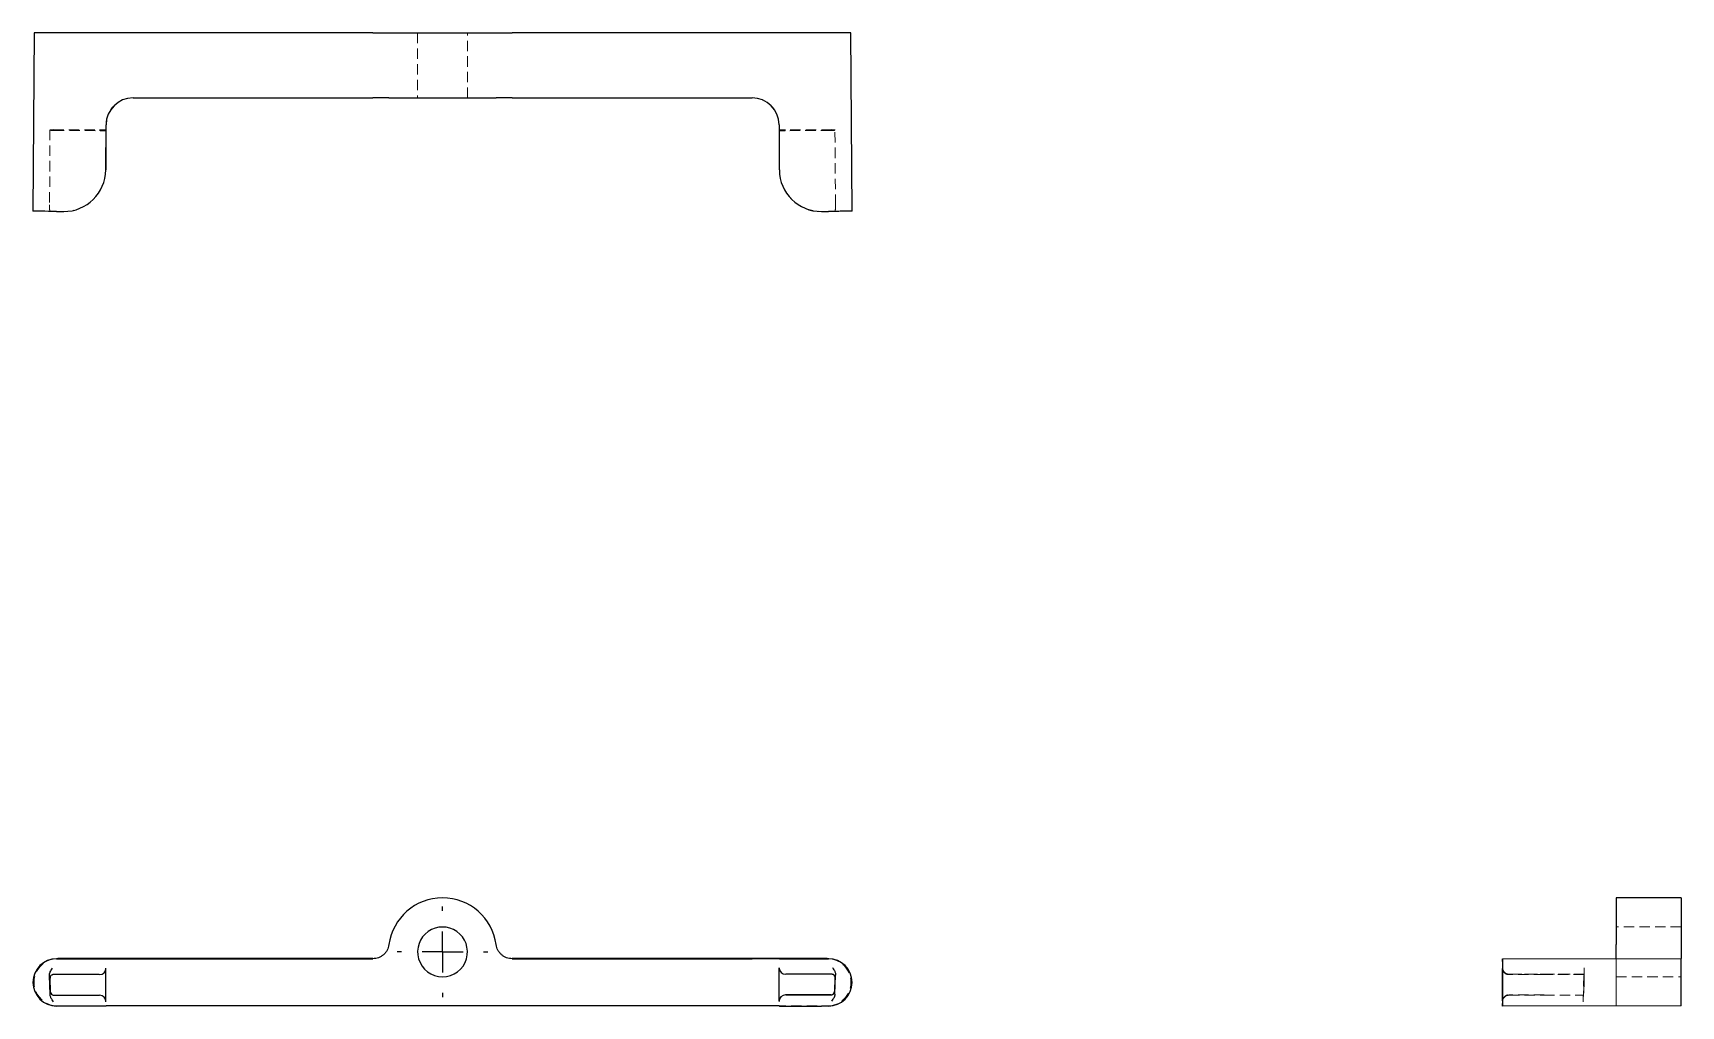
# Model space of a CAD drawing. Header units: millimetres. Extents: x 33 to 234, y 50 to 169.
import ezdxf

# ---------------------------------------------------------------- set-up
doc = ezdxf.new("R2010")
doc.units = ezdxf.units.MM
doc.linetypes.add('HIDDEN', pattern=[1.905, 1.27, -0.635])
doc.layers.add('10', color=7, linetype='Continuous')

# ---------------------------------------------------------------- blocks, each defined once
blk = doc.blocks.new('SW_CENTERMARKSYMBOL_0')
at = {"layer": '10', "color": 0}
for p, q in [((0, 5), (0, 5.54)), ((0, 0), (0, 2.5)), ((-5, 0), (-5.54, 0)), ((0, 0), (-2.5, 0)), ((0, 0), (0, -2.5)), ((0, 0), (2.5, 0)), ((5, 0), (5.54, 0)), ((0, -5), (0, -5.54))]:
    blk.add_line(p, q, dxfattribs=at)

msp = doc.modelspace()

# ---------------------------------------------------------------- linework, layer by layer
at = {"color": 7, "linetype": 'Continuous', "lineweight": 25}
for p, q in [((33.14, 169.2), (33, 147.43)), ((36.03, 169.2), (33.14, 169.2)), ((74.49, 169.2), (36.03, 169.2)), ((76.46, 169.2), (89.54, 169.2)), ((129.97, 169.2), (91.51, 169.2)), ((132.86, 169.2), (129.97, 169.2)), ((133, 147.43), (132.86, 169.2)), ((45.22, 161.27), (74.49, 161.27)), ((91.51, 161.27), (120.78, 161.27)), ((41.88, 152.47), (41.92, 157.99)), ((41.91, 157.23), (41.88, 152.47)), ((124.08, 157.99), (124.11, 152.47)), ((35.89, 147.41), (36.75, 147.4)), ((129.25, 147.4), (130.11, 147.41)), ((234.2, 63.61), (226.27, 63.61)), ((234.2, 63.61), (234.2, 57.89)), ((36.03, 56.18), (35.89, 56.17)), ((35.89, 56.17), (36.75, 56.17)), ((74.49, 56.18), (36.03, 56.18)), ((41.88, 56.17), (41.92, 56.17)), ((41.91, 50.92), (41.91, 55.02)), ((45.22, 56.17), (74.49, 56.17)), ((129.97, 56.18), (91.51, 56.18)), ((91.51, 56.17), (120.78, 56.17)), ((124.08, 56.17), (124.11, 56.17)), ((124.09, 50.97), (124.08, 55.07)), ((129.25, 56.17), (130.11, 56.17)), ((130.15, 56.17), (130.01, 56.17)), ((212.4, 56.17), (212.4, 55.02)), ((212.4, 56.17), (212.4, 55.07)), ((212.4, 56.17), (212.41, 56.17)), ((212.4, 56.17), (212.4, 56.17)), ((212.4, 55.07), (212.4, 55.03)), ((212.4, 55.02), (212.42, 54.86)), ((212.41, 56.17), (234.2, 56.18)), ((212.41, 55.07), (212.41, 55.02)), ((234.2, 50.4), (234.2, 56.18)), ((35.09, 51.79), (35.01, 54.12)), ((35.14, 52.1), (35.09, 53.82)), ((35.35, 54.22), (35.42, 54.24)), ((36.75, 54.23), (35.42, 54.23)), ((130.58, 54.28), (129.25, 54.28)), ((130.58, 54.28), (130.58, 54.31)), ((130.58, 54.3), (130.65, 54.28)), ((130.91, 53.87), (130.86, 52.16)), ((130.91, 51.85), (130.99, 54.18)), ((212.41, 51.85), (212.41, 54.18)), ((212.41, 51.79), (212.41, 54.12)), ((35.48, 51.72), (36.75, 51.72)), ((35.54, 51.72), (41.12, 51.72)), ((36.75, 50.39), (35.89, 50.39)), ((41.92, 50.4), (41.88, 50.39)), ((120.78, 50.4), (45.22, 50.4)), ((124.12, 50.39), (124.09, 50.4)), ((130.46, 51.77), (124.88, 51.77)), ((129.25, 51.77), (130.52, 51.77)), ((130.11, 50.39), (129.26, 50.39)), ((212.4, 50.98), (212.4, 50.39)), ((212.4, 50.94), (212.4, 50.92)), ((212.4, 50.92), (212.4, 50.39)), ((212.41, 50.39), (212.4, 50.39)), ((212.4, 50.39), (212.4, 50.39)), ((234.2, 50.4), (212.41, 50.39))]:
    msp.add_line(p, q, dxfattribs=at)
at = {"color": 7, "linetype": 'HIDDEN', "lineweight": 18}
for p, q in [((79.96, 169.2), (79.96, 161.27)), ((86.04, 161.27), (86.04, 169.2)), ((45.22, 161.27), (45.22, 161.27)), ((120.78, 161.27), (120.78, 161.27)), ((35.08, 157.38), (35.03, 148.21)), ((35.14, 157.31), (35.09, 157.37)), ((35.48, 157.39), (41.12, 157.35)), ((35.54, 157.3), (41.12, 157.26)), ((41.92, 157.99), (41.88, 152.47)), ((41.88, 152.47), (41.91, 157.37)), ((41.91, 157.23), (41.91, 157.37)), ((124.09, 157.23), (124.08, 157.37)), ((124.12, 152.47), (124.09, 157.99)), ((124.12, 152.47), (124.09, 157.23)), ((130.52, 157.39), (124.88, 157.35)), ((130.46, 157.3), (124.88, 157.26)), ((130.91, 157.38), (130.86, 157.31)), ((130.97, 148.21), (130.91, 157.38)), ((35.09, 147.41), (35.01, 147.41)), ((35.03, 148.21), (35.03, 147.97)), ((35.38, 147.41), (35.39, 147.43)), ((35.38, 147.41), (36.75, 147.4)), ((35.46, 147.41), (35.51, 147.43)), ((35.51, 147.43), (35.52, 147.41)), ((36.75, 147.4), (35.52, 147.41)), ((36.75, 147.4), (35.89, 147.41)), ((129.25, 147.4), (130.62, 147.41)), ((130.48, 147.41), (129.25, 147.4)), ((130.11, 147.41), (129.26, 147.4)), ((130.48, 147.41), (130.49, 147.43)), ((130.77, 147.41), (130.48, 147.41)), ((130.49, 147.43), (130.54, 147.41)), ((130.62, 147.41), (130.75, 147.41)), ((130.91, 147.41), (130.87, 147.41)), ((130.91, 147.41), (130.99, 147.41)), ((130.97, 148.21), (130.97, 148.21)), ((226.27, 56.18), (226.27, 60.05)), ((234.2, 60.05), (226.27, 60.05)), ((76.46, 57.89), (76.46, 57.89)), ((89.54, 57.89), (89.54, 57.89)), ((212.41, 54.96), (212.41, 55.02)), ((222.23, 50.97), (222.37, 55.07)), ((222.23, 50.92), (222.37, 55.02)), ((226.27, 50.4), (226.27, 56.17)), ((226.27, 56.17), (226.27, 56.17)), ((226.27, 56.17), (226.27, 50.4)), ((35.42, 54.23), (35.48, 54.23)), ((35.48, 54.23), (41.12, 54.23)), ((41.12, 54.23), (41.09, 54.23)), ((124.91, 54.28), (124.88, 54.28)), ((130.52, 54.28), (124.88, 54.28)), ((130.52, 54.28), (130.58, 54.28)), ((217.48, 54.23), (213.19, 54.23)), ((222.39, 54.28), (213.2, 54.28)), ((217.48, 54.28), (222.35, 54.28)), ((222.35, 54.23), (217.48, 54.23)), ((222.38, 53.87), (222.31, 52.16)), ((222.31, 52.1), (222.37, 53.82)), ((222.39, 54.28), (222.35, 54.28)), ((222.39, 54.23), (222.35, 54.23)), ((226.27, 53.96), (234.2, 53.96)), ((36.03, 50.4), (129.97, 50.4)), ((212.41, 50.92), (212.41, 51.01)), ((213.05, 51.76), (213.05, 51.76)), ((213.19, 51.72), (217.48, 51.72)), ((217.48, 51.72), (222.26, 51.72)), ((222.3, 51.77), (222.26, 51.77)), ((222.3, 51.72), (222.26, 51.72)), ((226.27, 50.4), (226.27, 50.4))]:
    msp.add_line(p, q, dxfattribs=at)
at = {"color": 7, "linetype": 'Continuous', "lineweight": 25, "flags": 128}
for points in [[(76.46, 161.27), (76.6, 161.27), (76.83, 161.27), (77.14, 161.27), (77.53, 161.27), (77.99, 161.27), (78.51, 161.27), (79.1, 161.27), (79.74, 161.27), (80.42, 161.27), (81.13, 161.27), (81.87, 161.27), (82.62, 161.27), (83.38, 161.27), (84.13, 161.27), (84.87, 161.27), (85.58, 161.27), (86.26, 161.27), (86.9, 161.27), (87.49, 161.27), (88.01, 161.27), (88.47, 161.27), (88.86, 161.27), (89.17, 161.27), (89.4, 161.27), (89.54, 161.27)], [(35.89, 147.41), (35.39, 147.41), (34.9, 147.41), (34.44, 147.42), (34.03, 147.42), (33.68, 147.42), (33.39, 147.42), (33.17, 147.42), (33.04, 147.43), (33, 147.43)], [(133, 147.43), (132.96, 147.43), (132.83, 147.43), (132.61, 147.42), (132.32, 147.42), (131.97, 147.42), (131.56, 147.42), (131.1, 147.41), (130.61, 147.41), (130.11, 147.41)], [(226.27, 63.61), (226.27, 63.59), (226.27, 63.51), (226.27, 63.34), (226.27, 63.08), (226.27, 62.74), (226.27, 62.33), (226.27, 61.85), (226.27, 61.3), (226.27, 60.7), (226.27, 60.05), (226.27, 59.36), (226.27, 58.63), (226.27, 57.89)], [(36.75, 56.17), (37.41, 56.17), (38.07, 56.17), (38.7, 56.17), (39.3, 56.17), (39.86, 56.17), (40.37, 56.17), (40.81, 56.17), (41.18, 56.17), (41.48, 56.17), (41.7, 56.17), (41.83, 56.17), (41.88, 56.17)], [(41.92, 56.17), (41.97, 56.17), (42.12, 56.17), (42.37, 56.17), (42.7, 56.17), (43.1, 56.17), (43.57, 56.17), (44.1, 56.17), (44.65, 56.17), (45.22, 56.17)], [(41.09, 54.23), (41.04, 54.23), (40.91, 54.23), (40.69, 54.23), (40.39, 54.23), (40.02, 54.23), (39.58, 54.23), (39.09, 54.23), (38.55, 54.23), (37.97, 54.23), (37.37, 54.23), (36.75, 54.23)], [(129.25, 54.28), (128.63, 54.28), (128.03, 54.28), (127.45, 54.28), (126.91, 54.28), (126.42, 54.28), (125.98, 54.28), (125.61, 54.28), (125.31, 54.28), (125.09, 54.28), (124.96, 54.28), (124.91, 54.28)], [(36.75, 51.72), (37.37, 51.72), (37.97, 51.72), (38.55, 51.72), (39.09, 51.72), (39.58, 51.72), (40.02, 51.72), (40.39, 51.72), (40.69, 51.72), (40.91, 51.72), (41.04, 51.72), (41.09, 51.72)], [(41.88, 50.39), (41.83, 50.39), (41.7, 50.39), (41.48, 50.39), (41.18, 50.39), (40.81, 50.39), (40.37, 50.39), (39.86, 50.39), (39.3, 50.39), (38.7, 50.39), (38.07, 50.39), (37.41, 50.39), (36.75, 50.39)], [(45.22, 50.4), (44.65, 50.4), (44.1, 50.4), (43.57, 50.4), (43.1, 50.4), (42.7, 50.4), (42.37, 50.4), (42.12, 50.4), (41.97, 50.4), (41.92, 50.4)], [(124.91, 51.77), (124.96, 51.77), (125.09, 51.77), (125.31, 51.77), (125.61, 51.77), (125.98, 51.77), (126.42, 51.77), (126.91, 51.77), (127.46, 51.77), (128.03, 51.77), (128.64, 51.77), (129.25, 51.77)]]:
    msp.add_lwpolyline(points, dxfattribs=at)
at = {"color": 7, "linetype": 'HIDDEN', "lineweight": 18, "flags": 128}
for points in [[(33, 147.43), (33.04, 147.43), (33.17, 147.43), (33.39, 147.42), (33.68, 147.42), (34.03, 147.42), (34.44, 147.42), (34.9, 147.41), (35.39, 147.41), (35.89, 147.41)], [(130.11, 147.41), (130.61, 147.41), (131.1, 147.41), (131.56, 147.42), (131.97, 147.42), (132.32, 147.42), (132.61, 147.42), (132.83, 147.43), (132.96, 147.43), (133, 147.43)], [(226.27, 56.18), (226.27, 55.68), (226.27, 55.23), (226.27, 54.83), (226.27, 54.5), (226.27, 54.24), (226.27, 54.06), (226.27, 53.97), (226.27, 53.97), (226.27, 54.06), (226.27, 54.24), (226.27, 54.5), (226.27, 54.83), (226.27, 55.23), (226.27, 55.68), (226.27, 56.18)], [(213.2, 54.28), (213.24, 54.28), (213.36, 54.28), (213.57, 54.28), (213.86, 54.28), (214.23, 54.28), (214.66, 54.28), (215.15, 54.28), (215.69, 54.28), (216.26, 54.28), (216.86, 54.28), (217.48, 54.28)], [(217.48, 51.77), (216.86, 51.77), (216.26, 51.77), (215.69, 51.77), (215.15, 51.77), (214.66, 51.77), (214.23, 51.77), (213.86, 51.77), (213.57, 51.77), (213.36, 51.77), (213.24, 51.77), (213.2, 51.77)]]:
    msp.add_lwpolyline(points, dxfattribs=at)
at = {"color": 7, "linetype": 'Continuous', "lineweight": 25}
for centre, radius, start, end in [((45.22, 157.97), 3.3, 90, 179.6363), ((120.78, 157.97), 3.3, 0.3637, 90), ((36.78, 152.5), 5.1, 269.6363, 359.6363), ((129.22, 152.5), 5.1, 180.3637, 270.3637), ((83, 57), 6.6, 7.7316, 172.2684), ((83, 57), 3.04, 344.2656, 195.7359), ((35.89, 53.28), 2.89, 90.0009, 269.9991), ((83, 57), 3.04, 195.7359, 344.2656), ((130.11, 53.28), 2.89, 270.0009, 89.9992), ((39.02, 53.27), 173.42, 359.0493, 0.9589)]:
    msp.add_arc(centre, radius, start, end, dxfattribs=at)
at = {"color": 7, "linetype": 'HIDDEN', "lineweight": 18}
for centre, radius, start, end in [((45.22, 157.97), 3.3, 90, 179.6363), ((120.78, 157.97), 3.3, 0.3637, 90), ((36.78, 152.5), 5.1, 269.6363, 359.6363), ((36.78, 152.5), 5.1, 269.6363, 359.6363), ((36.78, 152.5), 5.1, 269.6363, 359.6363), ((129.22, 152.5), 5.1, 180.3637, 270.3637), ((129.22, 152.51), 5.1, 180.3637, 270.3637), ((129.22, 152.51), 5.1, 180.3637, 270.3637), ((213.2, 55.07), 0.793, 183.3414, 224.9833), ((39.02, 53.27), 173.42, 359.0498, 0.9593), ((213.19, 55.02), 0.793, 192.8052, 270.0045), ((213.19, 50.92), 0.793, 90.0045, 178.5217)]:
    msp.add_arc(centre, radius, start, end, dxfattribs=at)
for centre, major_axis, ratio, start_param, end_param in [((35.48, 157.37), (0.396, -0.003), 0.034842, 1.570796, 3.176499), ((35.54, 157.31), (0.396, -0.003), 0.034842, 3.176499, 4.712388), ((41.12, 157.38), (0.793, -0.005), 0.034842, 4.712388, 6.283185), ((41.12, 157.24), (0.793, -0.005), 0.034842, 6.283185, 7.853981), ((124.88, 157.38), (0.793, 0.005), 0.034849, 3.142817, 4.713613), ((124.88, 157.24), (0.793, 0.005), 0.034849, 1.57202, 3.142817), ((130.46, 157.31), (0.396, 0.002), 0.034849, 4.713613, 6.249503), ((130.52, 157.37), (0.396, 0.002), 0.034849, 6.249503, 7.855206), ((36.03, 53.29), (2.89, 0.04), 0.99998, 1.558323, 4.699916), ((129.97, 53.29), (-2.89, 0.04), 0.99998, 1.58327, 4.724862), ((222.38, 55.07), (0.028, 0.793), 0.006298, 1.572238, 3.143035), ((222.38, 55.02), (0.028, 0.793), 0.00634, 1.571018, 3.141814), ((222.37, 53.83), (0.014, 0.396), 0.00634, 4.677704, 6.283407), ((222.37, 53.89), (0.014, 0.396), 0.006298, 4.678924, 6.284627), ((222.24, 50.97), (0.028, 0.793), 0.006298, 0.001442, 1.572238), ((222.24, 50.92), (0.028, 0.793), 0.00634, 0.000221, 1.571018), ((222.31, 52.17), (0.014, 0.396), 0.006298, 3.143035, 4.678924), ((222.31, 52.11), (0.014, 0.396), 0.00634, 3.141814, 4.677704)]:
    msp.add_ellipse(centre, major_axis=major_axis, ratio=ratio, start_param=start_param, end_param=end_param, dxfattribs=at)
at = {"color": 7, "linetype": 'Continuous', "lineweight": 25}
for centre, major_axis, ratio, start_param, end_param in [((41.12, 55.02), (0.531, 0.589), 0.999778, 3.875326, 5.446122), ((120.78, 56.17), (3.3, 0), 0.000079, 0.006348, 1.570796), ((124.88, 55.07), (-0.532, 0.588), 0.999778, 0.837063, 2.407859), ((129.22, 56.17), (5.1, 0), 0.000079, 3.147941, 4.718737), ((35.48, 53.83), (0.265, 0.294), 0.999778, 0.733733, 2.339436), ((130.52, 53.89), (-0.266, 0.294), 0.999778, 3.943749, 5.549452), ((35.54, 52.11), (0.265, 0.294), 0.999778, 2.339436, 3.875326), ((41.12, 50.92), (0.531, 0.589), 0.999778, 5.446122, 7.016918), ((120.78, 50.4), (3.3, 0), 0.000079, 0.006348, 1.570796), ((124.88, 50.97), (-0.532, 0.588), 0.999778, 5.549452, 7.120248), ((129.22, 50.39), (5.1, 0), 0.000079, 3.147941, 4.718737), ((130.46, 52.17), (-0.266, 0.294), 0.999778, 2.407859, 3.943749)]:
    msp.add_ellipse(centre, major_axis=major_axis, ratio=ratio, start_param=start_param, end_param=end_param, dxfattribs=at)
for points, knots in [([(74.49, 169.2), (74.73, 169.2), (74.96, 169.2), (75.3, 169.2), (75.41, 169.2), (75.61, 169.2), (75.71, 169.2), (75.88, 169.2), (75.97, 169.2), (76.11, 169.2), (76.18, 169.2), (76.35, 169.2), (76.42, 169.2), (76.46, 169.2)], [0, 0, 0, 0, 0.25, 0.25, 0.375, 0.375, 0.5, 0.5, 0.625, 0.625, 0.75, 0.75, 1, 1, 1, 1]), ([(89.54, 169.2), (89.58, 169.2), (89.65, 169.2), (89.82, 169.2), (89.89, 169.2), (90.03, 169.2), (90.12, 169.2), (90.29, 169.2), (90.39, 169.2), (90.59, 169.2), (90.7, 169.2), (91.03, 169.2), (91.27, 169.2), (91.51, 169.2)], [0, 0, 0, 0, 0.25, 0.25, 0.375, 0.375, 0.5, 0.5, 0.625, 0.625, 0.75, 0.75, 1, 1, 1, 1]), ([(76.46, 161.27), (76.42, 161.27), (76.35, 161.27), (76.18, 161.27), (76.11, 161.27), (75.97, 161.27), (75.88, 161.27), (75.71, 161.27), (75.61, 161.27), (75.41, 161.27), (75.3, 161.27), (74.97, 161.27), (74.73, 161.27), (74.49, 161.27)], [0, 0, 0, 0, 0.25, 0.25, 0.375, 0.375, 0.5, 0.5, 0.625, 0.625, 0.75, 0.75, 1, 1, 1, 1]), ([(91.51, 161.27), (91.27, 161.27), (91.04, 161.27), (90.7, 161.27), (90.59, 161.27), (90.39, 161.27), (90.29, 161.27), (90.12, 161.27), (90.03, 161.27), (89.89, 161.27), (89.82, 161.27), (89.65, 161.27), (89.58, 161.27), (89.54, 161.27)], [0, 0, 0, 0, 0.25, 0.25, 0.375, 0.375, 0.5, 0.5, 0.625, 0.625, 0.75, 0.75, 1, 1, 1, 1]), ([(76.46, 57.89), (76.42, 57.65), (76.35, 57.43), (76.18, 57.11), (76.11, 57.01), (75.97, 56.83), (75.88, 56.74), (75.71, 56.59), (75.61, 56.52), (75.41, 56.4), (75.3, 56.34), (74.97, 56.22), (74.73, 56.17), (74.49, 56.17)], [0, 0, 0, 0, 0.25, 0.25, 0.375, 0.375, 0.5, 0.5, 0.625, 0.625, 0.75, 0.75, 1, 1, 1, 1]), ([(91.51, 56.17), (91.27, 56.17), (91.04, 56.22), (90.7, 56.34), (90.59, 56.39), (90.39, 56.51), (90.29, 56.59), (90.12, 56.74), (90.03, 56.83), (89.89, 57.01), (89.82, 57.11), (89.65, 57.42), (89.58, 57.65), (89.54, 57.89)], [0, 0, 0, 0, 0.25, 0.25, 0.375, 0.375, 0.5, 0.5, 0.625, 0.625, 0.75, 0.75, 1, 1, 1, 1]), ([(226.27, 56.17), (226.27, 56.17), (226.27, 56.22), (226.27, 56.34), (226.27, 56.39), (226.27, 56.51), (226.27, 56.59), (226.27, 56.74), (226.27, 56.83), (226.27, 57.01), (226.27, 57.11), (226.27, 57.42), (226.27, 57.65), (226.27, 57.89)], [0, 0, 0, 0, 0.25, 0.25, 0.375, 0.375, 0.5, 0.5, 0.625, 0.625, 0.75, 0.75, 1, 1, 1, 1]), ([(234.2, 57.89), (234.2, 57.65), (234.2, 57.43), (234.2, 57.11), (234.2, 57.01), (234.2, 56.83), (234.2, 56.74), (234.2, 56.59), (234.2, 56.52), (234.2, 56.4), (234.2, 56.34), (234.2, 56.22), (234.2, 56.18), (234.2, 56.18)], [0, 0, 0, 0, 0.25, 0.25, 0.375, 0.375, 0.5, 0.5, 0.625, 0.625, 0.75, 0.75, 1, 1, 1, 1]), ([(35.01, 54.12), (35.01, 54.15), (35.01, 54.21), (35.02, 54.3), (35.05, 54.4), (35.08, 54.49), (35.13, 54.62), (35.23, 54.8), (35.32, 54.93), (35.38, 55.02)], [0, 0, 0, 0, 0.090784, 0.184754, 0.282929, 0.386209, 0.495364, 0.70003, 1, 1, 1, 1]), ([(130.62, 55.08), (130.67, 54.99), (130.77, 54.85), (130.88, 54.66), (130.94, 54.49), (130.98, 54.33), (130.99, 54.23), (130.99, 54.18)], [0, 0, 0, 0, 0.299827, 0.504799, 0.683281, 0.84696, 1, 1, 1, 1]), ([(212.41, 55.08), (212.41, 54.99), (212.41, 54.85), (212.41, 54.66), (212.41, 54.49), (212.41, 54.33), (212.41, 54.23), (212.41, 54.18)], [0, 0, 0, 0, 0.299827, 0.504799, 0.683281, 0.84696, 1, 1, 1, 1]), ([(212.41, 54.12), (212.41, 54.19), (212.41, 54.36), (212.41, 54.65), (212.41, 54.84), (212.41, 54.96)], [0, 0, 0, 0, 0.2512867, 0.5339146, 1, 1, 1, 1]), ([(35.52, 50.92), (35.46, 51), (35.36, 51.13), (35.24, 51.32), (35.16, 51.48), (35.11, 51.64), (35.1, 51.74), (35.09, 51.79)], [0, 0, 0, 0, 0.299827, 0.504799, 0.683281, 0.84696, 1, 1, 1, 1]), ([(130.91, 51.85), (130.91, 51.82), (130.9, 51.76), (130.88, 51.67), (130.86, 51.58), (130.82, 51.48), (130.75, 51.36), (130.64, 51.19), (130.54, 51.06), (130.48, 50.98)], [0, 0, 0, 0, 0.090784, 0.184754, 0.282929, 0.386209, 0.495364, 0.70003, 1, 1, 1, 1]), ([(212.41, 51.85), (212.41, 51.82), (212.41, 51.76), (212.41, 51.67), (212.41, 51.58), (212.41, 51.48), (212.41, 51.36), (212.41, 51.19), (212.41, 51.06), (212.41, 50.98)], [0, 0, 0, 0, 0.090784, 0.184754, 0.282929, 0.386209, 0.495364, 0.70003, 1, 1, 1, 1]), ([(212.41, 51.01), (212.41, 51.11), (212.41, 51.29), (212.41, 51.56), (212.41, 51.72), (212.41, 51.79)], [0, 0, 0, 0, 0.448659, 0.740373, 1, 1, 1, 1])]:
    msp.add_open_spline(points, degree=3, knots=knots, dxfattribs=at)
at = {"color": 7, "linetype": 'HIDDEN', "lineweight": 18}
for points, knots in [([(35.01, 147.41), (35.01, 147.41), (35.01, 147.41), (35.02, 147.41), (35.05, 147.41), (35.08, 147.41), (35.13, 147.41), (35.23, 147.41), (35.32, 147.41), (35.38, 147.41)], [0, 0, 0, 0, 0.090784, 0.184754, 0.282929, 0.386209, 0.495364, 0.70003, 1, 1, 1, 1]), ([(35.03, 147.97), (35.03, 147.96), (35.03, 147.88), (35.03, 147.73), (35.04, 147.57), (35.06, 147.47), (35.09, 147.43), (35.14, 147.43), (35.16, 147.43)], [0, 0, 0, 0, 0.026663, 0.271072, 0.490697, 0.687028, 0.864541, 1, 1, 1, 1]), ([(35.52, 147.41), (35.46, 147.41), (35.36, 147.41), (35.24, 147.41), (35.16, 147.41), (35.11, 147.41), (35.1, 147.41), (35.09, 147.41)], [0, 0, 0, 0, 0.299827, 0.504799, 0.683281, 0.84696, 1, 1, 1, 1]), ([(35.16, 147.43), (35.17, 147.43), (35.19, 147.42), (35.27, 147.44), (35.35, 147.43), (35.38, 147.43)], [0, 0, 0, 0, 0.085593, 0.552742, 1, 1, 1, 1]), ([(130.61, 147.43), (130.63, 147.43), (130.66, 147.43), (130.71, 147.42), (130.74, 147.42), (130.75, 147.41)], [0, 0, 0, 0, 0.280772, 0.572818, 1, 1, 1, 1]), ([(130.87, 147.41), (130.87, 147.41), (130.92, 147.41), (130.97, 147.41), (130.98, 147.41), (130.99, 147.41)], [0, 0, 0, 0, 0.012835, 0.535142, 1, 1, 1, 1]), ([(130.89, 147.42), (130.89, 147.42), (130.92, 147.43), (130.93, 147.49), (130.96, 147.63), (130.96, 147.88), (130.97, 148.09), (130.97, 148.21)], [0, 0, 0, 0, 0.007892, 0.187072, 0.408801, 0.678918, 1, 1, 1, 1]), ([(213.2, 54.28), (213.18, 54.28), (213.12, 54.29), (213.03, 54.3), (212.93, 54.33), (212.84, 54.37), (212.75, 54.42), (212.66, 54.5), (212.58, 54.58), (212.51, 54.69), (212.46, 54.8), (212.42, 54.94), (212.41, 55.03), (212.41, 55.08)], [0, 0, 0, 0, 0.068312, 0.14114, 0.218484, 0.300347, 0.386732, 0.477637, 0.573065, 0.673015, 0.777488, 0.886483, 1, 1, 1, 1]), ([(212.41, 55.02), (212.42, 54.96), (212.43, 54.84), (212.51, 54.67), (212.58, 54.56), (212.63, 54.52), (212.63, 54.51)], [0, 0, 0, 0, 0.294824, 0.664882, 0.987197, 1, 1, 1, 1]), ([(212.63, 54.51), (212.67, 54.48), (212.74, 54.41), (212.87, 54.35), (212.98, 54.31), (213.06, 54.29), (213.11, 54.29), (213.12, 54.28), (213.12, 54.28)], [0, 0, 0, 0, 0.27419, 0.523697, 0.73338, 0.897646, 0.993104, 1, 1, 1, 1]), ([(212.41, 50.98), (212.42, 51.04), (212.42, 51.17), (212.49, 51.34), (212.59, 51.49), (212.73, 51.63), (212.9, 51.73), (213.04, 51.75), (213.08, 51.75)], [0, 0, 0, 0, 0.172197, 0.334911, 0.488138, 0.631875, 0.88979, 1, 1, 1, 1])]:
    msp.add_open_spline(points, degree=3, knots=knots, dxfattribs=at)

# ---------------------------------------------------------------- block references
at = {"layer": '10'}
msp.add_blockref('SW_CENTERMARKSYMBOL_0', (83, 57), dxfattribs=at)

doc.saveas('drawing.dxf')
